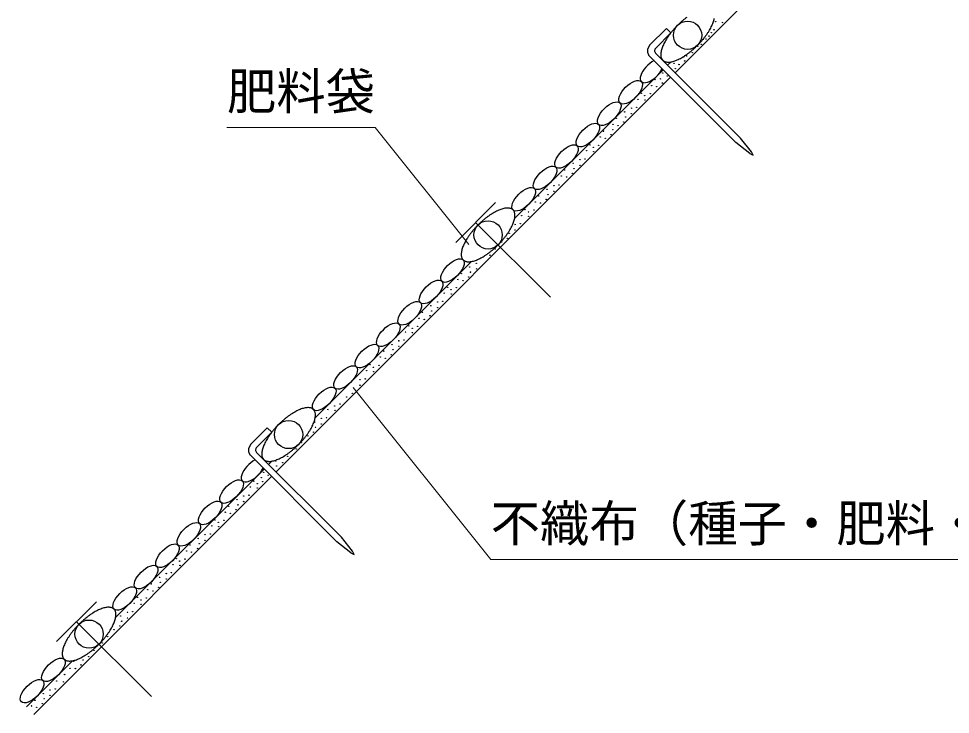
# Model space of a CAD drawing. Units: millimetres, scale not verified. Extents: x 200 to 8200, y 200 to 5838.
# Drawn here: x 1087 to 2408, y 2047 to 3032 of the extents above; entities that cross this region are included whole.
import ezdxf
from ezdxf.enums import TextEntityAlignment as Align

# ---------------------------------------------------------------- set-up
doc = ezdxf.new("R2010")
doc.units = ezdxf.units.MM
doc.header["$LTSCALE"] = 20
doc.layers.add('C-STR', color=7, linetype='Continuous', lineweight=25)
doc.layers.add('C-STR-HTXT', color=1, linetype='Continuous', lineweight=13)
doc.styles.add('ＭＳ ゴシック', font='')
doc.styles.get('ＭＳ ゴシック').set_extended_font_data('MS Gothic')

msp = doc.modelspace()

# ---------------------------------------------------------------- linework, layer by layer
at = {"layer": 'C-STR'}
for p, q in [((2018.03, 2955.87), (2577.25, 3515.09)), ((1982.27, 2995.17), (2005.56, 3018.47)), ((2011.92, 3012.11), (1990.67, 2990.85)), ((2011.92, 3012.11), (2005.56, 3018.47)), ((1980.69, 2980.46), (2104.26, 2856.96)), ((1990.38, 2983.5), (2110.62, 2863.33)), ((1790.55, 2749.6), (2000.96, 2960.01)), ((2007.42, 2966.47), (2012.16, 2971.21)), ((1452.34, 2390.18), (2011.57, 2949.4)), ((2124.06, 2841.41), (2104.26, 2856.96)), ((2126.18, 2843.54), (2110.62, 2863.33)), ((2124.06, 2841.41), (2128.66, 2838.94)), ((2128.66, 2838.94), (2126.18, 2843.54)), ((1763.47, 2772.02), (1706.9, 2715.45)), ((1841.25, 2637.67), (1735.19, 2743.73)), ((1507.71, 2466.76), (1729.32, 2688.37)), ((1416.58, 2429.49), (1439.87, 2452.79)), ((1446.24, 2446.43), (1424.99, 2425.17)), ((1446.24, 2446.43), (1439.87, 2452.79)), ((1424.69, 2417.82), (1544.93, 2297.65)), ((1415.01, 2414.77), (1538.57, 2291.28)), ((1441.74, 2400.79), (1446.47, 2405.52)), ((1224.87, 2183.92), (1435.27, 2394.32)), ((1108.89, 2046.73), (1445.88, 2383.72)), ((1558.38, 2275.73), (1538.57, 2291.28)), ((1560.5, 2277.85), (1544.93, 2297.65)), ((1558.38, 2275.73), (1562.97, 2273.26)), ((1562.97, 2273.26), (1560.5, 2277.85)), ((1197.79, 2206.33), (1141.22, 2149.76)), ((1275.57, 2071.98), (1169.5, 2178.05)), ((1098.29, 2057.33), (1163.63, 2122.68))]:
    msp.add_line(p, q, dxfattribs=at)
at = {"layer": 'C-STR', "color": 3}
for centre in [(2035.71, 3008.9), (1752.86, 2726.06), (1470.02, 2443.21), (1187.18, 2160.37)]:
    msp.add_circle(centre, 20, dxfattribs=at)
at = {"layer": 'C-STR'}
for centre in [(2075.35, 3028.16), (2085.23, 3026.97), (2069.17, 3012.53), (2073.28, 3016.63), (2057.64, 3002.94), (2061.81, 3003.55), (2065.91, 3007.65), (2049.85, 2993.2), (2055.01, 2996.04), (2029.94, 2978.15), (2031.58, 2972.62), (2034.21, 2979.52), (2042.48, 2984.22), (2016.3, 2969.11), (2018.33, 2961.68), (2023.51, 2967.43), (1989.5, 2945.99), (1997.48, 2947.18), (2000.54, 2955.44), (2006.75, 2951.07), (1984.77, 2937.59), (1991.99, 2935.9), (2000.06, 2941.09), (1970.17, 2926.66), (1974.99, 2923.2), (1982.7, 2926.05), (1963.38, 2906.73), (1965.45, 2918.26), (1975.33, 2917.07), (1946.43, 2900.35), (1947.74, 2893.05), (1956, 2905.63), (1956.01, 2897.75), (1929.82, 2882.64), (1934.55, 2891.04), (1937.04, 2880.95), (1945.11, 2886.14), (1916.51, 2873), (1927.07, 2868.11), (1929.7, 2875.01), (1897.18, 2853.67), (1909.71, 2853.07), (1911.79, 2864.6), (1919, 2862.92), (1892.46, 2845.27), (1902.01, 2850.21), (1902.35, 2844.09), (1873.45, 2827.36), (1883.01, 2832.64), (1890.39, 2833.74), (1861.56, 2818.05), (1874.75, 2820.06), (1883.02, 2824.76), (1856.84, 2809.65), (1864.05, 2807.97), (1872.12, 2813.16), (1836.54, 2790.45), (1846.1, 2795.73), (1846.11, 2787.85), (1853.48, 2796.83), (1824.65, 2781.14), (1835.21, 2776.25), (1837.84, 2783.15), (1805.32, 2761.81), (1817.85, 2761.21), (1819.93, 2772.74), (1827.14, 2771.06), (1800.6, 2753.41), (1810.15, 2758.35), (1810.49, 2752.23), (1791.15, 2740.78), (1798.53, 2741.88), (1780.26, 2721.3), (1782.89, 2728.2), (1791.16, 2732.9), (1772.19, 2716.11), (1755.54, 2697.28), (1762.9, 2706.26), (1736.2, 2685.84), (1714.75, 2671.24), (1726.64, 2680.55), (1727.95, 2673.25), (1736.21, 2677.95), (1710.03, 2662.84), (1717.24, 2661.16), (1725.32, 2666.35), (1690.7, 2643.51), (1695.43, 2651.92), (1700.25, 2648.45), (1700.59, 2642.33), (1707.96, 2651.31), (1681.26, 2630.89), (1688.63, 2631.98), (1659.8, 2616.29), (1671.69, 2625.6), (1673, 2618.3), (1681.26, 2623), (1655.08, 2607.89), (1662.29, 2606.21), (1670.37, 2611.4), (1640.48, 2596.97), (1645.3, 2593.5), (1653.01, 2596.36), (1626.31, 2575.94), (1633.68, 2577.03), (1635.75, 2588.57), (1645.64, 2587.38), (1616.74, 2570.65), (1618.05, 2563.35), (1626.31, 2568.05), (1600.13, 2552.94), (1604.85, 2561.34), (1607.34, 2551.26), (1615.42, 2556.45), (1585.53, 2542.02), (1590.35, 2538.55), (1598.06, 2541.41), (1580.8, 2533.62), (1590.69, 2532.43), (1571.36, 2520.99), (1571.36, 2513.1), (1578.73, 2522.08), (1552.39, 2496.31), (1560.47, 2501.5), (1535.4, 2483.6), (1543.11, 2486.46), (1525.85, 2478.67), (1535.74, 2477.48), (1506.84, 2460.76), (1516.41, 2466.04), (1516.41, 2458.15), (1523.78, 2467.13), (1505.52, 2446.55), (1508.15, 2453.45), (1488.16, 2431.51), (1497.44, 2441.36), (1480.79, 2422.53), (1451.89, 2405.81), (1468.83, 2412.19), (1453.2, 2398.5), (1461.47, 2403.2), (1431.21, 2382.02), (1434.85, 2389.75), (1441.06, 2385.38), (1415.96, 2368.77), (1420.68, 2377.17), (1425.5, 2373.7), (1425.84, 2367.58), (1433.21, 2376.56), (1406.51, 2356.14), (1413.88, 2357.24), (1385.06, 2341.55), (1396.94, 2350.86), (1398.25, 2343.55), (1406.52, 2348.26), (1380.33, 2333.14), (1387.54, 2331.46), (1395.62, 2336.65), (1361.01, 2313.82), (1365.73, 2322.22), (1370.55, 2318.75), (1370.89, 2312.63), (1378.26, 2321.61), (1351.56, 2301.19), (1358.93, 2302.29), (1330.11, 2286.6), (1341.99, 2295.91), (1343.3, 2288.6), (1351.57, 2293.31), (1325.38, 2278.2), (1332.6, 2276.51), (1340.67, 2281.7), (1306.06, 2258.87), (1310.78, 2267.27), (1315.6, 2263.81), (1323.31, 2266.66), (1296.61, 2246.24), (1303.99, 2247.34), (1315.94, 2257.68), (1287.04, 2240.96), (1288.35, 2233.65), (1296.62, 2238.36), (1270.43, 2223.25), (1275.16, 2231.65), (1277.65, 2221.56), (1285.72, 2226.75), (1255.83, 2212.32), (1260.65, 2208.86), (1268.36, 2211.71), (1249.04, 2192.39), (1251.11, 2203.92), (1260.99, 2202.73), (1232.09, 2186.01), (1241.66, 2191.29), (1241.67, 2183.41), (1222.7, 2166.61), (1230.77, 2171.8), (1233.4, 2178.71), (1213.41, 2156.76), (1206.04, 2147.78), (1186.72, 2128.46), (1194.09, 2137.44), (1165.26, 2121.75), (1175.82, 2116.85), (1178.45, 2123.76), (1152.52, 2103.16), (1160.17, 2112.05), (1167.75, 2111.66), (1141.21, 2094.02), (1151.09, 2092.83), (1122.2, 2076.11), (1131.76, 2081.39), (1131.77, 2073.51), (1139.14, 2082.49), (1110.31, 2066.8), (1120.87, 2061.91), (1123.5, 2068.81), (1112.8, 2056.72)]:
    msp.add_circle(centre, 0.3, dxfattribs=at)
for centre, radius, start, end in [((2109.64, 2934.97), 124.55, 132.99693, 135.002), ((2107.9, 2936.86), 121.98, 130.96843, 133.00263), ((2104.76, 2940.5), 117.17, 128.88707, 130.9777), ((2100.5, 2945.82), 110.36, 126.7233, 128.90037), ((2023.93, 3043.97), 50.9, 336.77238, 340.39241), ((2033.06, 3040.68), 41.2, 340.4498, 344.61538), ((2041.36, 3038.35), 32.58, 344.68939, 349.55791), ((2099.78, 2943.33), 111.62, 141.11195, 143.26438), ((2104.83, 2939.24), 118.12, 139.03069, 141.10453), ((2108.18, 2936.32), 122.57, 137.00225, 139.02669), ((2109.78, 2934.83), 124.75, 134.9996, 137.00147), ((1986.12, 3064.07), 93.79, 325.55516, 327.96972), ((1995.01, 3058.48), 83.28, 327.99034, 330.60227), ((2004.53, 3053.07), 72.34, 330.62913, 333.49659), ((2014.3, 3048.16), 61.4, 333.53125, 336.7278), ((2066.88, 2964.73), 72.34, 150.62913, 153.49659), ((2076.4, 2959.32), 83.28, 147.99034, 150.60227), ((2085.29, 2953.73), 93.79, 145.55516, 147.96972), ((2093.19, 2948.28), 103.38, 143.27556, 145.53966), ((1963.23, 3081.48), 122.57, 317.00225, 319.02669), ((1966.58, 3078.56), 118.12, 319.03069, 321.10453), ((1971.64, 3074.46), 111.62, 321.11195, 323.26438), ((1978.23, 3069.52), 103.38, 323.27556, 325.53966), ((1990.95, 2986.72), 12.12, 135.76262, 207.21038), ((1993.91, 2987.04), 5, 130.34108, 225.01704), ((2022.84, 2980.82), 25.23, 169.65344, 175.42339), ((2030.06, 2979.45), 32.58, 164.68939, 169.55791), ((2038.35, 2977.12), 41.2, 160.4498, 164.61538), ((2047.48, 2973.82), 50.9, 156.77238, 160.39241), ((2057.11, 2969.64), 61.4, 153.53125, 156.7278), ((1970.92, 3071.97), 110.36, 306.7233, 308.90037), ((1966.66, 3077.29), 117.17, 308.88707, 310.9777), ((1963.52, 3080.94), 121.98, 310.96843, 313.00263), ((1961.78, 3082.82), 124.55, 312.99693, 315.002), ((1961.64, 3082.97), 124.75, 314.9996, 317.00147), ((1990.24, 2987.91), 12.12, 213.77174, 217.96511), ((2016.89, 2981.34), 19.26, 175.54611, 182.45369), ((2012.29, 2981.18), 14.66, 182.60859, 190.89773), ((2009.04, 2980.59), 11.36, 191.08473, 200.92162), ((2007.05, 2979.87), 9.24, 201.12586, 221.69994), ((2006.08, 2979.27), 8.1, 225.01549, 237.44312), ((2006.56, 2980.02), 8.99, 237.40605, 249.02993), ((2004.38, 3010.1), 39.68, 285.3049, 289.62992), ((2001.25, 3019.11), 49.22, 289.54574, 293.28947), ((1997.2, 3028.68), 59.61, 293.22417, 296.51678), ((1992.39, 3038.45), 70.5, 296.46608, 299.4082), ((1987.05, 3048.04), 81.48, 299.36878, 302.03862), ((1981.47, 3057.06), 92.09, 302.008, 304.46712), ((1975.97, 3065.14), 101.86, 304.44349, 306.74129), ((2007.28, 2981.82), 10.93, 248.88374, 259.10992), ((2007.91, 2984.85), 14.02, 258.91358, 267.5801), ((2008.16, 2989.22), 18.4, 267.38455, 274.61565), ((2007.77, 2994.95), 24.14, 274.44603, 280.47713), ((2006.55, 3001.96), 31.26, 280.33954, 285.41315), ((1791.37, 2706.28), 59.61, 113.22417, 116.51678), ((1787.32, 2715.85), 49.22, 109.54574, 113.28947), ((1784.19, 2724.86), 39.68, 105.3049, 109.62992), ((1782.02, 2732.99), 31.26, 100.33954, 105.41315), ((1780.8, 2740.01), 24.14, 94.44603, 100.47713), ((1780.41, 2745.74), 18.4, 87.38455, 94.61565), ((1780.66, 2750.11), 14.02, 78.91358, 87.5801), ((1781.29, 2753.14), 10.93, 68.88374, 79.10992), ((1782.01, 2754.93), 8.99, 57.40605, 69.02993), ((1782.49, 2755.68), 8.1, 45.01549, 57.44312), ((1782.43, 2755.63), 8.18, 32.61788, 44.9235), ((1821.92, 2657.66), 117.17, 128.88707, 130.9777), ((1817.66, 2662.98), 110.36, 126.7233, 128.90037), ((1812.6, 2669.81), 101.86, 124.44349, 126.74129), ((1807.1, 2677.89), 92.09, 122.008, 124.46712), ((1801.52, 2686.91), 81.48, 119.36878, 122.03862), ((1796.18, 2696.5), 70.5, 116.46608, 119.4082), ((1781.52, 2755.09), 9.24, 21.12586, 32.43816), ((1758.52, 2755.51), 32.58, 344.68939, 349.55791), ((1779.53, 2754.36), 11.36, 11.08473, 20.92162), ((1765.73, 2754.14), 25.23, 349.65344, 355.42339), ((1776.28, 2753.77), 14.66, 2.60859, 10.89773), ((1771.68, 2753.62), 19.26, 355.54611, 2.45369), ((1825.34, 2653.47), 122.57, 137.00225, 139.02669), ((1826.93, 2651.99), 124.75, 134.9996, 137.00147), ((1826.8, 2652.13), 124.55, 132.99693, 135.002), ((1825.05, 2654.02), 121.98, 130.96843, 133.00263), ((1712.17, 2775.63), 83.28, 327.99034, 330.60227), ((1721.69, 2770.23), 72.34, 330.62913, 333.49659), ((1731.46, 2765.32), 61.4, 333.53125, 336.7278), ((1741.09, 2761.13), 50.9, 336.77238, 340.39241), ((1750.22, 2757.84), 41.2, 340.4498, 344.61538), ((1802.45, 2670.88), 93.79, 145.55516, 147.96972), ((1810.34, 2665.44), 103.38, 143.27556, 145.53966), ((1816.94, 2660.49), 111.62, 141.11195, 143.26438), ((1821.99, 2656.4), 118.12, 139.03069, 141.10453), ((1683.74, 2795.72), 118.12, 319.03069, 321.10453), ((1688.79, 2791.62), 111.62, 321.11195, 323.26438), ((1695.39, 2786.68), 103.38, 323.27556, 325.53966), ((1703.28, 2781.23), 93.79, 325.55516, 327.96972), ((1755.51, 2694.28), 41.2, 160.4498, 164.61538), ((1764.64, 2690.98), 50.9, 156.77238, 160.39241), ((1764.64, 2690.98), 50.9, 156.77238, 160.39241), ((1774.27, 2686.8), 61.4, 153.53125, 156.7278), ((1784.04, 2681.88), 72.34, 150.62913, 153.49659), ((1793.56, 2676.48), 83.28, 147.99034, 150.60227), ((1680.67, 2798.1), 121.98, 310.96843, 313.00263), ((1678.93, 2799.98), 124.55, 312.99693, 315.002), ((1678.8, 2800.13), 124.75, 314.9996, 317.00147), ((1680.39, 2798.64), 122.57, 317.00225, 319.02669), ((1734.05, 2698.49), 19.26, 175.54611, 182.45369), ((1729.45, 2698.34), 14.66, 182.60859, 190.89773), ((1740, 2697.98), 25.23, 169.65344, 175.42339), ((1726.2, 2697.75), 11.36, 191.08473, 200.92162), ((1747.21, 2696.6), 32.58, 164.68939, 169.55791), ((1747.21, 2696.6), 32.58, 164.68939, 169.55791), ((1704.21, 2765.2), 81.48, 299.36878, 302.03862), ((1698.62, 2774.22), 92.09, 302.008, 304.46712), ((1693.13, 2782.3), 101.86, 304.44349, 306.74129), ((1688.07, 2789.13), 110.36, 306.7233, 308.90037), ((1683.81, 2794.45), 117.17, 308.88707, 310.9777), ((1724.21, 2697.02), 9.24, 201.12586, 221.69994), ((1723.23, 2696.43), 8.1, 225.01549, 237.44312), ((1723.72, 2697.18), 8.99, 237.40605, 249.02993), ((1724.44, 2698.97), 10.93, 248.88374, 259.10992), ((1725.07, 2702), 14.02, 258.91358, 267.5801), ((1725.32, 2706.38), 18.4, 267.38455, 274.61565), ((1724.93, 2712.11), 24.14, 274.44603, 280.47713), ((1723.71, 2719.12), 31.26, 280.33954, 285.41315), ((1721.54, 2727.25), 39.68, 285.3049, 289.62992), ((1718.4, 2736.26), 49.22, 289.54574, 293.28947), ((1714.36, 2745.84), 59.61, 293.22417, 296.51678), ((1709.55, 2755.61), 70.5, 296.46608, 299.4082), ((1692.59, 2626.1), 37.98, 122.73288, 125.38647), ((1529.76, 2386.97), 101.86, 124.44349, 126.74129), ((1524.26, 2395.05), 92.09, 122.008, 124.46712), ((1518.68, 2404.07), 81.48, 119.36878, 122.03862), ((1513.33, 2413.66), 70.5, 116.46608, 119.4082), ((1508.53, 2423.43), 59.61, 113.22417, 116.51678), ((1504.48, 2433), 49.22, 109.54574, 113.28947), ((1501.34, 2442.01), 39.68, 105.3049, 109.62992), ((1499.18, 2450.15), 31.26, 100.33954, 105.41315), ((1497.96, 2457.16), 24.14, 94.44603, 100.47713), ((1497.57, 2462.89), 18.4, 87.38455, 94.61565), ((1497.82, 2467.26), 14.02, 78.91358, 87.5801), ((1498.45, 2470.29), 10.93, 68.88374, 79.10992), ((1499.17, 2472.09), 8.99, 57.40605, 69.02993), ((1499.65, 2472.84), 8.1, 45.01549, 57.44312), ((1499.58, 2472.79), 8.18, 32.61788, 44.9235), ((1498.68, 2472.25), 9.24, 21.12586, 32.43816), ((1496.69, 2471.52), 11.36, 11.08473, 20.92162), ((1493.44, 2470.93), 14.66, 2.60859, 10.89773), ((1488.84, 2470.77), 19.26, 355.54611, 2.45369), ((1544.09, 2369.14), 124.75, 134.9996, 137.00147), ((1543.95, 2369.29), 124.55, 132.99693, 135.002), ((1542.21, 2371.17), 121.98, 130.96843, 133.00263), ((1539.07, 2374.82), 117.17, 128.88707, 130.9777), ((1534.81, 2380.14), 110.36, 126.7233, 128.90037), ((1448.62, 2482.47), 61.4, 333.53125, 336.7278), ((1458.25, 2478.29), 50.9, 336.77238, 340.39241), ((1467.37, 2474.99), 41.2, 340.4498, 344.61538), ((1475.67, 2472.67), 32.58, 344.68939, 349.55791), ((1482.89, 2471.29), 25.23, 349.65344, 355.42339), ((1527.5, 2382.59), 103.38, 143.27556, 145.53966), ((1534.09, 2377.65), 111.62, 141.11195, 143.26438), ((1539.14, 2373.55), 118.12, 139.03069, 141.10453), ((1542.5, 2370.63), 122.57, 137.00225, 139.02669), ((1412.54, 2503.83), 103.38, 323.27556, 325.53966), ((1420.44, 2498.38), 93.79, 325.55516, 327.96972), ((1429.32, 2492.79), 83.28, 327.99034, 330.60227), ((1438.85, 2487.39), 72.34, 330.62913, 333.49659), ((1491.43, 2403.95), 61.4, 153.53125, 156.7278), ((1501.2, 2399.04), 72.34, 150.62913, 153.49659), ((1510.72, 2393.64), 83.28, 147.99034, 150.60227), ((1519.61, 2388.04), 93.79, 145.55516, 147.96972), ((1395.95, 2517.28), 124.75, 314.9996, 317.00147), ((1397.54, 2515.8), 122.57, 317.00225, 319.02669), ((1400.9, 2512.87), 118.12, 319.03069, 321.10453), ((1405.95, 2508.78), 111.62, 321.11195, 323.26438), ((1425.26, 2421.03), 12.12, 135.76262, 207.21038), ((1428.22, 2421.35), 5, 130.34108, 225.01704), ((1457.15, 2415.13), 25.23, 169.65344, 175.42339), ((1464.37, 2413.76), 32.58, 164.68939, 169.55791), ((1472.67, 2411.43), 41.2, 160.4498, 164.61538), ((1481.8, 2408.14), 50.9, 156.77238, 160.39241), ((1410.28, 2499.46), 101.86, 304.44349, 306.74129), ((1405.23, 2506.29), 110.36, 306.7233, 308.90037), ((1400.97, 2511.61), 117.17, 308.88707, 310.9777), ((1397.83, 2515.25), 121.98, 310.96843, 313.00263), ((1396.09, 2517.14), 124.55, 312.99693, 315.002), ((1424.56, 2422.23), 12.12, 213.77174, 217.96511), ((1451.2, 2415.65), 19.26, 175.54611, 182.45369), ((1446.6, 2415.49), 14.66, 182.60859, 190.89773), ((1443.36, 2414.91), 11.36, 191.08473, 200.92162), ((1441.37, 2414.18), 9.24, 201.12586, 221.69994), ((1440.39, 2413.59), 8.1, 225.01549, 237.44312), ((1440.88, 2414.34), 8.99, 237.40605, 249.02993), ((1441.6, 2416.13), 10.93, 248.88374, 259.10992), ((1442.23, 2419.16), 14.02, 258.91358, 267.5801), ((1442.47, 2423.53), 18.4, 267.38455, 274.61565), ((1442.08, 2429.26), 24.14, 274.44603, 280.47713), ((1440.86, 2436.28), 31.26, 280.33954, 285.41315), ((1438.7, 2444.41), 39.68, 285.3049, 289.62992), ((1435.56, 2453.42), 49.22, 289.54574, 293.28947), ((1431.52, 2462.99), 59.61, 293.22417, 296.51678), ((1426.71, 2472.77), 70.5, 296.46608, 299.4082), ((1421.37, 2482.36), 81.48, 299.36878, 302.03862), ((1415.78, 2491.38), 92.09, 302.008, 304.46712), ((1230.49, 2130.82), 70.5, 116.46608, 119.4082), ((1225.69, 2140.59), 59.61, 113.22417, 116.51678), ((1221.64, 2150.16), 49.22, 109.54574, 113.28947), ((1218.5, 2159.17), 39.68, 105.3049, 109.62992), ((1216.34, 2167.31), 31.26, 100.33954, 105.41315), ((1215.12, 2174.32), 24.14, 94.44603, 100.47713), ((1214.73, 2180.05), 18.4, 87.38455, 94.61565), ((1214.97, 2184.42), 14.02, 78.91358, 87.5801), ((1215.6, 2187.45), 10.93, 68.88374, 79.10992), ((1216.32, 2189.25), 8.99, 57.40605, 69.02993), ((1216.81, 2190), 8.1, 45.01549, 57.44312), ((1216.74, 2189.95), 8.18, 32.61788, 44.9235), ((1215.83, 2189.4), 9.24, 21.12586, 32.43816), ((1213.84, 2188.68), 11.36, 11.08473, 20.92162), ((1259.37, 2088.33), 121.98, 130.96843, 133.00263), ((1256.23, 2091.97), 117.17, 128.88707, 130.9777), ((1251.97, 2097.3), 110.36, 126.7233, 128.90037), ((1246.92, 2104.12), 101.86, 124.44349, 126.74129), ((1241.42, 2112.21), 92.09, 122.008, 124.46712), ((1235.83, 2121.23), 81.48, 119.36878, 122.03862), ((1184.53, 2192.15), 41.2, 340.4498, 344.61538), ((1192.83, 2189.82), 32.58, 344.68939, 349.55791), ((1200.05, 2188.45), 25.23, 349.65344, 355.42339), ((1210.6, 2188.09), 14.66, 2.60859, 10.89773), ((1206, 2187.93), 19.26, 355.54611, 2.45369), ((1256.3, 2090.71), 118.12, 139.03069, 141.10453), ((1259.66, 2087.79), 122.57, 137.00225, 139.02669), ((1261.25, 2086.3), 124.75, 134.9996, 137.00147), ((1261.11, 2086.44), 124.55, 132.99693, 135.002), ((1146.48, 2209.95), 83.28, 327.99034, 330.60227), ((1156, 2204.54), 72.34, 330.62913, 333.49659), ((1165.77, 2199.63), 61.4, 333.53125, 336.7278), ((1175.4, 2195.44), 50.9, 336.77238, 340.39241), ((1227.88, 2110.79), 83.28, 147.99034, 150.60227), ((1236.76, 2105.2), 93.79, 145.55516, 147.96972), ((1244.66, 2099.75), 103.38, 143.27556, 145.53966), ((1251.25, 2094.8), 111.62, 141.11195, 143.26438), ((1118.06, 2230.03), 118.12, 319.03069, 321.10453), ((1123.11, 2225.94), 111.62, 321.11195, 323.26438), ((1129.7, 2220.99), 103.38, 323.27556, 325.53966), ((1137.59, 2215.54), 93.79, 325.55516, 327.96972), ((1189.83, 2128.59), 41.2, 160.4498, 164.61538), ((1198.95, 2125.3), 50.9, 156.77238, 160.39241), ((1208.58, 2121.11), 61.4, 153.53125, 156.7278), ((1218.36, 2116.2), 72.34, 150.62913, 153.49659), ((1118.13, 2228.77), 117.17, 308.88707, 310.9777), ((1114.99, 2232.41), 121.98, 310.96843, 313.00263), ((1113.25, 2234.3), 124.55, 312.99693, 315.002), ((1113.11, 2234.44), 124.75, 314.9996, 317.00147), ((1114.7, 2232.95), 122.57, 317.00225, 319.02669), ((1168.36, 2132.81), 19.26, 175.54611, 182.45369), ((1163.76, 2132.65), 14.66, 182.60859, 190.89773), ((1174.31, 2132.29), 25.23, 169.65344, 175.42339), ((1160.51, 2132.06), 11.36, 191.08473, 200.92162), ((1181.53, 2130.92), 32.58, 164.68939, 169.55791), ((1158.52, 2131.34), 9.24, 201.12586, 221.69994), ((1148.67, 2180.15), 59.61, 293.22417, 296.51678), ((1143.87, 2189.92), 70.5, 296.46608, 299.4082), ((1138.52, 2199.51), 81.48, 299.36878, 302.03862), ((1132.94, 2208.53), 92.09, 302.008, 304.46712), ((1127.44, 2216.62), 101.86, 304.44349, 306.74129), ((1122.39, 2223.44), 110.36, 306.7233, 308.90037), ((1157.55, 2130.74), 8.1, 225.01549, 237.44312), ((1158.03, 2131.49), 8.99, 237.40605, 249.02993), ((1158.75, 2133.29), 10.93, 248.88374, 259.10992), ((1159.38, 2136.32), 14.02, 258.91358, 267.5801), ((1159.63, 2140.69), 18.4, 267.38455, 274.61565), ((1159.24, 2146.42), 24.14, 274.44603, 280.47713), ((1158.02, 2153.43), 31.26, 280.33954, 285.41315), ((1155.86, 2161.57), 39.68, 285.3049, 289.62992), ((1152.72, 2170.58), 49.22, 289.54574, 293.28947), ((1105.59, 2058.4), 0.3, 45, 176.71332), ((1105.59, 2058.4), 0.3, 273.28668, 45)]:
    msp.add_arc(centre, radius, start, end, dxfattribs=at)
for centre, start_param, end_param in [((1985.2, 2958.39), 0.9526333, 5.3308315), ((1985.2, 2958.39), 6.2569807, 6.3161609), ((1419.51, 2392.71), 0.9526333, 5.3308315), ((1419.51, 2392.71), 6.2569807, 6.316164)]:
    msp.add_ellipse(centre, major_axis=(15.15, 15.15), ratio=0.466665, start_param=start_param, end_param=end_param, dxfattribs=at)
for centre in [(1954.89, 2928.09), (1924.59, 2897.78), (1894.29, 2867.48), (1863.98, 2837.17), (1833.68, 2806.87), (1803.37, 2776.56), (1702.36, 2675.55), (1672.05, 2645.24), (1641.75, 2614.94), (1611.44, 2584.63), (1581.14, 2554.33), (1550.83, 2524.03), (1520.53, 2493.72), (1389.21, 2362.4), (1358.9, 2332.1), (1328.6, 2301.79), (1298.3, 2271.49), (1267.99, 2241.18), (1237.69, 2210.88), (1136.67, 2109.86), (1106.37, 2079.56)]:
    msp.add_ellipse(centre, major_axis=(15.15, 15.15), ratio=0.466665, dxfattribs=at)
at = {"layer": 'C-STR-HTXT'}
for p, q in [((1382.58, 2878.32), (1592.58, 2878.32)), ((1592.58, 2878.32), (1725.47, 2712.36)), ((1561.53, 2509.78), (1756.52, 2266.28)), ((1756.52, 2266.28), (3366.52, 2266.28))]:
    msp.add_line(p, q, dxfattribs=at)

# ---------------------------------------------------------------- texts
at = {"layer": 'C-STR-HTXT', "color": 7, "style": 'ＭＳ ゴシック'}
for s, p in [('肥料袋', (1382.58, 2888.32)), ('不織布（種子・肥料・土壌改良資材・土壌凝集剤）', (1756.52, 2276.28))]:
    msp.add_text(s, height=51.32, dxfattribs=at).set_placement(p, align=Align.BOTTOM_LEFT)

doc.saveas('drawing.dxf')
